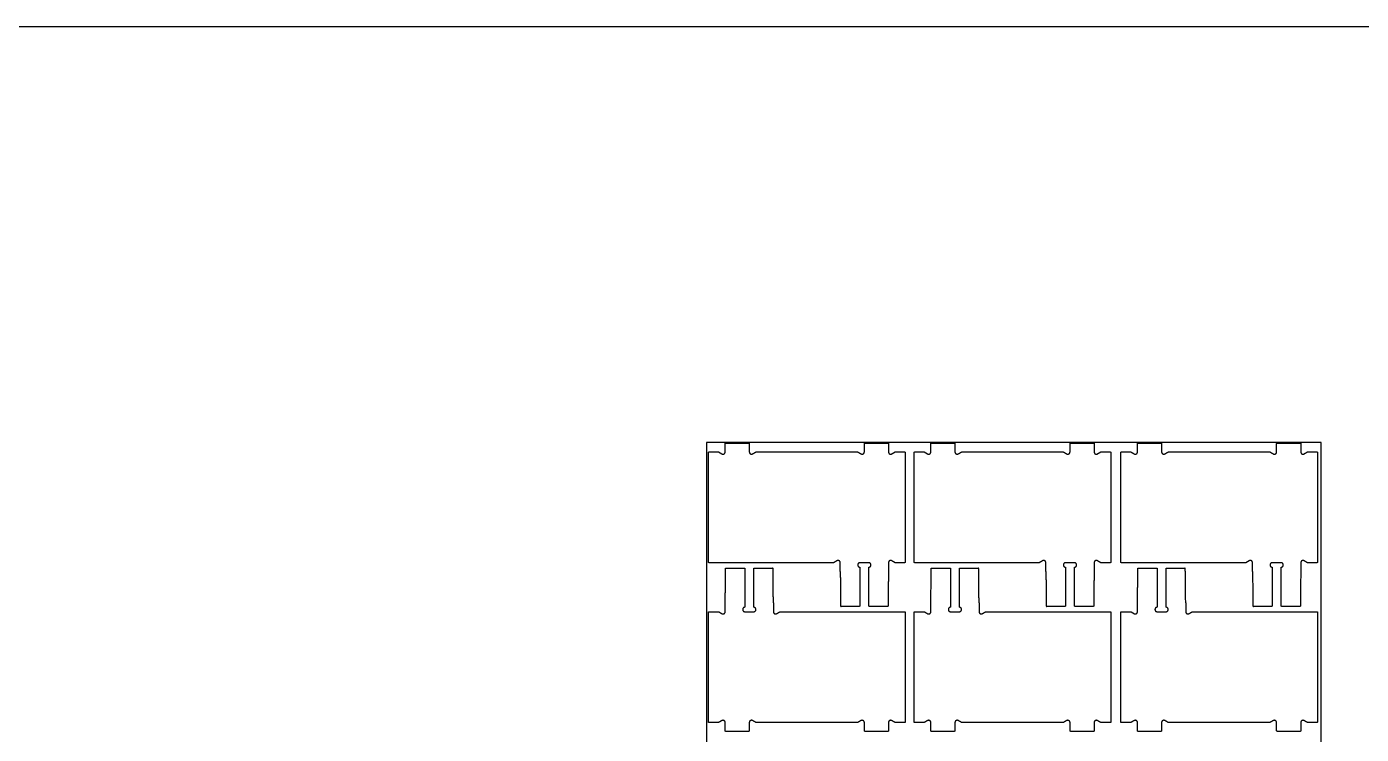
# Model space of a CAD drawing. Header units: millimetres. Extents: x -7898 to 5704, y -3753 to 2864.
# Drawn here: x 275 to 2990, y 1424 to 2864 of the extents above; entities that cross this region are included whole.
import ezdxf

# ---------------------------------------------------------------- set-up
doc = ezdxf.new("R2010")
doc.units = ezdxf.units.MM
doc.header["$MEASUREMENT"] = 0
doc.layers.add('Default', color=18, linetype='Continuous', true_color=0x000000)
doc.layers.add('Layer 02', color=1, linetype='Continuous', true_color=0xff0000)

msp = doc.modelspace()

# ---------------------------------------------------------------- linework, layer by layer
at = {"layer": 'Default'}
for points, weights in [([(1695.9, 2015.5, -0.3), (1695.9, 2016.5, -0.3), (1696.9, 2016.5, -0.3)], [1, 0.707106781187, 1]), ([(1743.9, 2016.5, -0.3), (1744.9, 2016.5, -0.3), (1744.9, 2015.5, -0.3)], [1, 0.707106781185, 1]), ([(1978.9, 2015.5, -0.3), (1978.9, 2016.5, -0.3), (1979.9, 2016.5, -0.3)], [1, 0.707106781184, 1]), ([(2026.9, 2016.5, -0.3), (2027.9, 2016.5, -0.3), (2027.9, 2015.5, -0.3)], [1, 0.707106781186, 1]), ([(2114.2, 2015.5, -0.3), (2114.2, 2016.5, -0.3), (2115.2, 2016.5, -0.3)], [1, 0.707106781187, 1]), ([(2162.2, 2016.5, -0.3), (2163.2, 2016.5, -0.3), (2163.2, 2015.5, -0.3)], [1, 0.707106781185, 1]), ([(2397.2, 2015.5, -0.3), (2397.2, 2016.5, -0.3), (2398.2, 2016.5, -0.3)], [1, 0.707106781184, 1]), ([(2445.2, 2016.5, -0.3), (2446.2, 2016.5, -0.3), (2446.2, 2015.5, -0.3)], [1, 0.707106781186, 1]), ([(2534.5, 2015.5, -0.3), (2534.5, 2016.5, -0.3), (2535.5, 2016.5, -0.3)], [1, 0.707106781187, 1]), ([(2582.5, 2016.5, -0.3), (2583.5, 2016.5, -0.3), (2583.5, 2015.5, -0.3)], [1, 0.707106781185, 1]), ([(2817.5, 2015.5, -0.3), (2817.5, 2016.5, -0.3), (2818.5, 2016.5, -0.3)], [1, 0.707106781184, 1]), ([(2865.5, 2016.5, -0.3), (2866.5, 2016.5, -0.3), (2866.5, 2015.5, -0.3)], [1, 0.707106781186, 1]), ([(1661.9, 1997.5, -0.3), (1661.9, 1998.5, -0.3), (1662.9, 1998.5, -0.3)], [1, 0.707106781188, 1]), ([(1682.1, 1998.5, -0.3), (1682.4, 1998.5, -0.3), (1682.6, 1998.4, -0.3)], [1, 0.966019737263, 1]), ([(1758.2, 1998.4, -0.3), (1758.4, 1998.5, -0.3), (1758.7, 1998.5, -0.3)], [1, 0.966019746826, 1]), ([(1965.1, 1998.5, -0.3), (1965.4, 1998.5, -0.3), (1965.6, 1998.4, -0.3)], [1, 0.966019744166, 1]), ([(2041.2, 1998.4, -0.3), (2041.4, 1998.5, -0.3), (2041.7, 1998.5, -0.3)], [1, 0.966019736491, 1]), ([(2060.9, 1998.5, -0.3), (2061.9, 1998.5, -0.3), (2061.9, 1997.5, -0.3)], [1, 0.707106781186, 1]), ([(2080.2, 1997.5, -0.3), (2080.2, 1998.5, -0.3), (2081.2, 1998.5, -0.3)], [1, 0.707106781188, 1]), ([(2100.4, 1998.5, -0.3), (2100.7, 1998.5, -0.3), (2100.9, 1998.4, -0.3)], [1, 0.966019737263, 1]), ([(2176.5, 1998.4, -0.3), (2176.7, 1998.5, -0.3), (2177, 1998.5, -0.3)], [1, 0.966019746826, 1]), ([(2383.4, 1998.5, -0.3), (2383.7, 1998.5, -0.3), (2383.9, 1998.4, -0.3)], [1, 0.966019744166, 1]), ([(2459.5, 1998.4, -0.3), (2459.7, 1998.5, -0.3), (2460, 1998.5, -0.3)], [1, 0.966019736491, 1]), ([(2479.2, 1998.5, -0.3), (2480.2, 1998.5, -0.3), (2480.2, 1997.5, -0.3)], [1, 0.707106781186, 1]), ([(2500.5, 1997.5, -0.3), (2500.5, 1998.5, -0.3), (2501.5, 1998.5, -0.3)], [1, 0.707106781188, 1]), ([(2520.7, 1998.5, -0.3), (2521, 1998.5, -0.3), (2521.2, 1998.4, -0.3)], [1, 0.966019737263, 1]), ([(2596.7, 1998.4, -0.3), (2597, 1998.5, -0.3), (2597.2, 1998.5, -0.3)], [1, 0.966019746826, 1]), ([(2803.7, 1998.5, -0.3), (2804, 1998.5, -0.3), (2804.2, 1998.4, -0.3)], [1, 0.966019744166, 1]), ([(2879.7, 1998.4, -0.3), (2880, 1998.5, -0.3), (2880.2, 1998.5, -0.3)], [1, 0.966019736491, 1]), ([(2899.5, 1998.5, -0.3), (2900.5, 1998.5, -0.3), (2900.5, 1997.5, -0.3)], [1, 0.707106781186, 1]), ([(1662.9, 1773.1, -0.3), (1661.9, 1773.1, -0.3), (1661.9, 1774.1, -0.3)], [1, 0.707106781188, 1]), ([(1916.6, 1773.2, -0.3), (1916.4, 1773.1, -0.3), (1916.1, 1773.1, -0.3)], [1, 0.966019837693, 1]), ([(2041.7, 1773.1, -0.3), (2041.4, 1773.1, -0.3), (2041.2, 1773.2, -0.3)], [1, 0.966019825209, 1]), ([(2061.9, 1774.1, -0.3), (2061.9, 1773.1, -0.3), (2060.9, 1773.1, -0.3)], [1, 0.707106781187, 1]), ([(2081.2, 1773.1, -0.3), (2080.2, 1773.1, -0.3), (2080.2, 1774.1, -0.3)], [1, 0.707106781188, 1]), ([(2334.9, 1773.2, -0.3), (2334.7, 1773.1, -0.3), (2334.4, 1773.1, -0.3)], [1, 0.966019837693, 1]), ([(2460, 1773.1, -0.3), (2459.7, 1773.1, -0.3), (2459.5, 1773.2, -0.3)], [1, 0.966019825209, 1]), ([(2480.2, 1774.1, -0.3), (2480.2, 1773.1, -0.3), (2479.2, 1773.1, -0.3)], [1, 0.707106781187, 1]), ([(2501.5, 1773.1, -0.3), (2500.5, 1773.1, -0.3), (2500.5, 1774.1, -0.3)], [1, 0.707106781188, 1]), ([(2755.2, 1773.2, -0.3), (2755, 1773.1, -0.3), (2754.7, 1773.1, -0.3)], [1, 0.966019837693, 1]), ([(2880.2, 1773.1, -0.3), (2880, 1773.1, -0.3), (2879.7, 1773.2, -0.3)], [1, 0.966019825209, 1]), ([(2900.5, 1774.1, -0.3), (2900.5, 1773.1, -0.3), (2899.5, 1773.1, -0.3)], [1, 0.707106781187, 1]), ([(1696.6, 1761.2, -0.3), (1696.6, 1762.2, -0.3), (1697.6, 1762.2, -0.3)], [1, 0.710800209835, 1]), ([(1734.7, 1762.2, -0.3), (1735.7, 1762.2, -0.3), (1735.7, 1761.2, -0.3)], [1, 0.707107019605, 1]), ([(1754, 1761.2, -0.3), (1754, 1762.2, -0.3), (1755, 1762.2, -0.3)], [1, 0.707106781187, 1]), ([(1793.2, 1761.2, -0.3), (1793.2, 1762.2, -0.3), (1792.2, 1762.2, -0.3)], [1, 0.710800209832, 1]), ([(1969.3, 1764.1, -0.3), (1969.7, 1764, -0.3), (1969.7, 1763.6, -0.3)], [1, 0.741620063285, 1]), ([(1988, 1763.6, -0.3), (1988, 1764, -0.3), (1988.5, 1764.1, -0.3)], [1.00000032687, 0.741620244096, 1.00000045007]), ([(2114.9, 1761.2, -0.3), (2114.9, 1762.2, -0.3), (2115.9, 1762.2, -0.3)], [1, 0.710800209835, 1]), ([(2153, 1762.2, -0.3), (2154, 1762.2, -0.3), (2154, 1761.2, -0.3)], [1, 0.707107019605, 1]), ([(2172.3, 1761.2, -0.3), (2172.3, 1762.2, -0.3), (2173.3, 1762.2, -0.3)], [1, 0.707106781187, 1]), ([(2211.5, 1761.2, -0.3), (2211.4, 1762.2, -0.3), (2210.5, 1762.2, -0.3)], [1, 0.710800209832, 1]), ([(2387.6, 1764.1, -0.3), (2388, 1764, -0.3), (2388, 1763.6, -0.3)], [1, 0.741620063285, 1]), ([(2406.3, 1763.6, -0.3), (2406.3, 1764, -0.3), (2406.8, 1764.1, -0.3)], [1.00000032687, 0.741620244096, 1.00000045007]), ([(2535.2, 1761.2, -0.3), (2535.2, 1762.2, -0.3), (2536.2, 1762.2, -0.3)], [1, 0.710800209835, 1]), ([(2573.3, 1762.2, -0.3), (2574.3, 1762.2, -0.3), (2574.3, 1761.2, -0.3)], [1, 0.707107019605, 1]), ([(2592.6, 1761.2, -0.3), (2592.6, 1762.2, -0.3), (2593.6, 1762.2, -0.3)], [1, 0.707106781187, 1]), ([(2631.7, 1761.2, -0.3), (2631.7, 1762.2, -0.3), (2630.7, 1762.2, -0.3)], [1, 0.710800209832, 1]), ([(2807.9, 1764.1, -0.3), (2808.3, 1764, -0.3), (2808.3, 1763.6, -0.3)], [1, 0.741620063285, 1]), ([(2826.6, 1763.6, -0.3), (2826.6, 1764, -0.3), (2827.1, 1764.1, -0.3)], [1.00000032687, 0.741620244096, 1.00000045007]), ([(1930.6, 1685.3, -0.3), (1930.6, 1684.3, -0.3), (1931.6, 1684.3, -0.3)], [1, 0.710800209832, 1]), ([(1969.7, 1685.3, -0.3), (1969.7, 1684.3, -0.3), (1968.7, 1684.3, -0.3)], [1, 0.707106781187, 1]), ([(1989, 1684.3, -0.3), (1988, 1684.3, -0.3), (1988, 1685.3, -0.3)], [1, 0.707107019605, 1]), ([(2027.2, 1685.3, -0.3), (2027.2, 1684.3, -0.3), (2026.2, 1684.3, -0.3)], [1, 0.710800209835, 1]), ([(2348.9, 1685.3, -0.3), (2348.9, 1684.3, -0.3), (2349.9, 1684.3, -0.3)], [1, 0.710800209832, 1]), ([(2388, 1685.3, -0.3), (2388, 1684.3, -0.3), (2387, 1684.3, -0.3)], [1, 0.707106781187, 1]), ([(2407.3, 1684.3, -0.3), (2406.3, 1684.3, -0.3), (2406.3, 1685.3, -0.3)], [1, 0.707107019605, 1]), ([(2445.5, 1685.3, -0.3), (2445.4, 1684.3, -0.3), (2444.5, 1684.3, -0.3)], [1, 0.710800209835, 1]), ([(2769.2, 1685.3, -0.3), (2769.2, 1684.3, -0.3), (2770.2, 1684.3, -0.3)], [1, 0.710800209832, 1]), ([(2808.3, 1685.3, -0.3), (2808.3, 1684.3, -0.3), (2807.3, 1684.3, -0.3)], [1, 0.707106781187, 1]), ([(2827.6, 1684.3, -0.3), (2826.6, 1684.3, -0.3), (2826.6, 1685.3, -0.3)], [1, 0.707107019605, 1]), ([(2865.7, 1685.3, -0.3), (2865.7, 1684.3, -0.3), (2864.7, 1684.3, -0.3)], [1, 0.710800209835, 1]), ([(1661.9, 1672.4, -0.3), (1661.9, 1673.4, -0.3), (1662.9, 1673.4, -0.3)], [1, 0.707106781187, 1]), ([(1682.1, 1673.4, -0.3), (1682.4, 1673.4, -0.3), (1682.6, 1673.3, -0.3)], [1, 0.966019825209, 1]), ([(1735.7, 1682.9, -0.3), (1735.7, 1682.5, -0.3), (1735.3, 1682.4, -0.3)], [1.00000032687, 0.741620244096, 1.00000045007]), ([(1754.5, 1682.4, -0.3), (1754, 1682.5, -0.3), (1754, 1682.9, -0.3)], [1, 0.741620063285, 1]), ([(1807.2, 1673.3, -0.3), (1807.4, 1673.4, -0.3), (1807.7, 1673.4, -0.3)], [1, 0.966019837693, 1]), ([(2060.9, 1673.4, -0.3), (2061.9, 1673.4, -0.3), (2061.9, 1672.4, -0.3)], [1, 0.707106781188, 1]), ([(2080.2, 1672.4, -0.3), (2080.2, 1673.4, -0.3), (2081.2, 1673.4, -0.3)], [1, 0.707106781187, 1]), ([(2100.4, 1673.4, -0.3), (2100.7, 1673.4, -0.3), (2100.9, 1673.3, -0.3)], [1, 0.966019825209, 1]), ([(2154, 1682.9, -0.3), (2154, 1682.5, -0.3), (2153.6, 1682.4, -0.3)], [1.00000032687, 0.741620244096, 1.00000045007]), ([(2172.8, 1682.4, -0.3), (2172.3, 1682.5, -0.3), (2172.3, 1682.9, -0.3)], [1, 0.741620063285, 1]), ([(2225.5, 1673.3, -0.3), (2225.7, 1673.4, -0.3), (2226, 1673.4, -0.3)], [1, 0.966019837693, 1]), ([(2479.2, 1673.4, -0.3), (2480.2, 1673.4, -0.3), (2480.2, 1672.4, -0.3)], [1, 0.707106781188, 1]), ([(2500.5, 1672.4, -0.3), (2500.5, 1673.4, -0.3), (2501.5, 1673.4, -0.3)], [1, 0.707106781187, 1]), ([(2520.7, 1673.4, -0.3), (2521, 1673.4, -0.3), (2521.2, 1673.3, -0.3)], [1, 0.966019825209, 1]), ([(2574.3, 1682.9, -0.3), (2574.3, 1682.5, -0.3), (2573.9, 1682.4, -0.3)], [1.00000032687, 0.741620244096, 1.00000045007]), ([(2593.1, 1682.4, -0.3), (2592.6, 1682.5, -0.3), (2592.6, 1682.9, -0.3)], [1, 0.741620063285, 1]), ([(2645.7, 1673.3, -0.3), (2646, 1673.4, -0.3), (2646.2, 1673.4, -0.3)], [1, 0.966019837693, 1]), ([(2899.5, 1673.4, -0.3), (2900.5, 1673.4, -0.3), (2900.5, 1672.4, -0.3)], [1, 0.707106781188, 1]), ([(1662.9, 1448, -0.3), (1661.9, 1448, -0.3), (1661.9, 1449, -0.3)], [1, 0.707106781186, 1]), ([(1682.6, 1448.1, -0.3), (1682.4, 1448, -0.3), (1682.1, 1448, -0.3)], [1, 0.966019736491, 1]), ([(1758.7, 1448, -0.3), (1758.4, 1448, -0.3), (1758.2, 1448.1, -0.3)], [1, 0.966019744166, 1]), ([(1965.6, 1448.1, -0.3), (1965.4, 1448, -0.3), (1965.1, 1448, -0.3)], [1, 0.966019746826, 1]), ([(2041.7, 1448, -0.3), (2041.4, 1448, -0.3), (2041.2, 1448.1, -0.3)], [1, 0.966019737263, 1]), ([(2061.9, 1449, -0.3), (2061.9, 1448, -0.3), (2060.9, 1448, -0.3)], [1, 0.707106781188, 1]), ([(2081.2, 1448, -0.3), (2080.2, 1448, -0.3), (2080.2, 1449, -0.3)], [1, 0.707106781186, 1]), ([(2100.9, 1448.1, -0.3), (2100.7, 1448, -0.3), (2100.4, 1448, -0.3)], [1, 0.966019736491, 1]), ([(2177, 1448, -0.3), (2176.7, 1448, -0.3), (2176.5, 1448.1, -0.3)], [1, 0.966019744166, 1]), ([(2383.9, 1448.1, -0.3), (2383.7, 1448, -0.3), (2383.4, 1448, -0.3)], [1, 0.966019746826, 1]), ([(2460, 1448, -0.3), (2459.7, 1448, -0.3), (2459.5, 1448.1, -0.3)], [1, 0.966019737263, 1]), ([(2480.2, 1449, -0.3), (2480.2, 1448, -0.3), (2479.2, 1448, -0.3)], [1, 0.707106781188, 1]), ([(2501.5, 1448, -0.3), (2500.5, 1448, -0.3), (2500.5, 1449, -0.3)], [1, 0.707106781186, 1]), ([(2521.2, 1448.1, -0.3), (2521, 1448, -0.3), (2520.7, 1448, -0.3)], [1, 0.966019736491, 1]), ([(2597.2, 1448, -0.3), (2597, 1448, -0.3), (2596.7, 1448.1, -0.3)], [1, 0.966019744166, 1]), ([(2804.2, 1448.1, -0.3), (2804, 1448, -0.3), (2803.7, 1448, -0.3)], [1, 0.966019746826, 1]), ([(2880.2, 1448, -0.3), (2880, 1448, -0.3), (2879.7, 1448.1, -0.3)], [1, 0.966019737263, 1]), ([(2900.5, 1449, -0.3), (2900.5, 1448, -0.3), (2899.5, 1448, -0.3)], [1, 0.707106781188, 1]), ([(1696.9, 1430, -0.3), (1695.9, 1430, -0.3), (1695.9, 1431, -0.3)], [1, 0.707106781186, 1]), ([(1744.9, 1431, -0.3), (1744.9, 1430, -0.3), (1743.9, 1430, -0.3)], [1, 0.707106781184, 1]), ([(1979.9, 1430, -0.3), (1978.9, 1430, -0.3), (1978.9, 1431, -0.3)], [1, 0.707106781185, 1]), ([(2027.9, 1431, -0.3), (2027.9, 1430, -0.3), (2026.9, 1430, -0.3)], [1, 0.707106781187, 1]), ([(2115.2, 1430, -0.3), (2114.2, 1430, -0.3), (2114.2, 1431, -0.3)], [1, 0.707106781186, 1]), ([(2163.2, 1431, -0.3), (2163.2, 1430, -0.3), (2162.2, 1430, -0.3)], [1, 0.707106781184, 1]), ([(2398.2, 1430, -0.3), (2397.2, 1430, -0.3), (2397.2, 1431, -0.3)], [1, 0.707106781185, 1]), ([(2446.2, 1431, -0.3), (2446.2, 1430, -0.3), (2445.2, 1430, -0.3)], [1, 0.707106781187, 1]), ([(2535.5, 1430, -0.3), (2534.5, 1430, -0.3), (2534.5, 1431, -0.3)], [1, 0.707106781186, 1]), ([(2583.5, 1431, -0.3), (2583.5, 1430, -0.3), (2582.5, 1430, -0.3)], [1, 0.707106781184, 1]), ([(2818.5, 1430, -0.3), (2817.5, 1430, -0.3), (2817.5, 1431, -0.3)], [1, 0.707106781185, 1]), ([(2866.5, 1431, -0.3), (2866.5, 1430, -0.3), (2865.5, 1430, -0.3)], [1, 0.707106781187, 1])]:
    msp.add_rational_spline(points, weights, degree=2, dxfattribs=at)
for points in [[(1695.9, 1998.5, -0.3), (1695.9, 2007, -0.3), (1695.9, 2015.5, -0.3)], [(1696.9, 2016.5, -0.3), (1720.4, 2016.5, -0.3), (1743.9, 2016.5, -0.3)], [(1744.9, 2015.5, -0.3), (1744.9, 2007, -0.3), (1744.9, 1998.5, -0.3)], [(1978.9, 1998.5, -0.3), (1978.9, 2007, -0.3), (1978.9, 2015.5, -0.3)], [(1979.9, 2016.5, -0.3), (2003.4, 2016.5, -0.3), (2026.9, 2016.5, -0.3)], [(2027.9, 2015.5, -0.3), (2027.9, 2007, -0.3), (2027.9, 1998.5, -0.3)], [(2114.2, 1998.5, -0.3), (2114.2, 2007, -0.3), (2114.2, 2015.5, -0.3)], [(2115.2, 2016.5, -0.3), (2138.7, 2016.5, -0.3), (2162.2, 2016.5, -0.3)], [(2163.2, 2015.5, -0.3), (2163.2, 2007, -0.3), (2163.2, 1998.5, -0.3)], [(2397.2, 1998.5, -0.3), (2397.2, 2007, -0.3), (2397.2, 2015.5, -0.3)], [(2398.2, 2016.5, -0.3), (2421.7, 2016.5, -0.3), (2445.2, 2016.5, -0.3)], [(2446.2, 2015.5, -0.3), (2446.2, 2007, -0.3), (2446.2, 1998.5, -0.3)], [(2534.5, 1998.5, -0.3), (2534.5, 2007, -0.3), (2534.5, 2015.5, -0.3)], [(2535.5, 2016.5, -0.3), (2559, 2016.5, -0.3), (2582.5, 2016.5, -0.3)], [(2583.5, 2015.5, -0.3), (2583.5, 2007, -0.3), (2583.5, 1998.5, -0.3)], [(2817.5, 1998.5, -0.3), (2817.5, 2007, -0.3), (2817.5, 2015.5, -0.3)], [(2818.5, 2016.5, -0.3), (2842, 2016.5, -0.3), (2865.5, 2016.5, -0.3)], [(2866.5, 2015.5, -0.3), (2866.5, 2007, -0.3), (2866.5, 1998.5, -0.3)], [(1661.9, 1774.1, -0.3), (1661.9, 1885.8, -0.3), (1661.9, 1997.5, -0.3)], [(1662.9, 1998.5, -0.3), (1672.5, 1998.5, -0.3), (1682.1, 1998.5, -0.3)], [(1682.6, 1998.4, -0.3), (1685.9, 1996.5, -0.3), (1689.1, 1994.6, -0.3)], [(1751.6, 1994.6, -0.3), (1754.9, 1996.5, -0.3), (1758.2, 1998.4, -0.3)], [(1758.7, 1998.5, -0.3), (1861.9, 1998.5, -0.3), (1965.1, 1998.5, -0.3)], [(1965.6, 1998.4, -0.3), (1968.9, 1996.5, -0.3), (1972.1, 1994.6, -0.3)], [(2034.6, 1994.6, -0.3), (2037.9, 1996.5, -0.3), (2041.2, 1998.4, -0.3)], [(2041.7, 1998.5, -0.3), (2051.3, 1998.5, -0.3), (2060.9, 1998.5, -0.3)], [(2061.9, 1997.5, -0.3), (2061.9, 1885.8, -0.3), (2061.9, 1774.1, -0.3)], [(2080.2, 1774.1, -0.3), (2080.2, 1885.8, -0.3), (2080.2, 1997.5, -0.3)], [(2081.2, 1998.5, -0.3), (2090.8, 1998.5, -0.3), (2100.4, 1998.5, -0.3)], [(2100.9, 1998.4, -0.3), (2104.2, 1996.5, -0.3), (2107.4, 1994.6, -0.3)], [(2169.9, 1994.6, -0.3), (2173.2, 1996.5, -0.3), (2176.5, 1998.4, -0.3)], [(2177, 1998.5, -0.3), (2280.2, 1998.5, -0.3), (2383.4, 1998.5, -0.3)], [(2383.9, 1998.4, -0.3), (2387.2, 1996.5, -0.3), (2390.4, 1994.6, -0.3)], [(2452.9, 1994.6, -0.3), (2456.2, 1996.5, -0.3), (2459.5, 1998.4, -0.3)], [(2460, 1998.5, -0.3), (2469.6, 1998.5, -0.3), (2479.2, 1998.5, -0.3)], [(2480.2, 1997.5, -0.3), (2480.2, 1885.8, -0.3), (2480.2, 1774.1, -0.3)], [(2500.5, 1774.1, -0.3), (2500.5, 1885.8, -0.3), (2500.5, 1997.5, -0.3)], [(2501.5, 1998.5, -0.3), (2511.1, 1998.5, -0.3), (2520.7, 1998.5, -0.3)], [(2521.2, 1998.4, -0.3), (2524.4, 1996.5, -0.3), (2527.7, 1994.6, -0.3)], [(2590.2, 1994.6, -0.3), (2593.5, 1996.5, -0.3), (2596.7, 1998.4, -0.3)], [(2597.2, 1998.5, -0.3), (2700.5, 1998.5, -0.3), (2803.7, 1998.5, -0.3)], [(2804.2, 1998.4, -0.3), (2807.4, 1996.5, -0.3), (2810.7, 1994.6, -0.3)], [(2873.2, 1994.6, -0.3), (2876.5, 1996.5, -0.3), (2879.7, 1998.4, -0.3)], [(2880.2, 1998.5, -0.3), (2889.9, 1998.5, -0.3), (2899.5, 1998.5, -0.3)], [(2900.5, 1997.5, -0.3), (2900.5, 1885.8, -0.3), (2900.5, 1774.1, -0.3)], [(1916.1, 1773.1, -0.3), (1789.5, 1773.1, -0.3), (1662.9, 1773.1, -0.3)], [(1923.1, 1777, -0.3), (1919.9, 1775.1, -0.3), (1916.6, 1773.2, -0.3)], [(1929.9, 1755.1, -0.3), (1929.9, 1764.1, -0.3), (1929.9, 1773.1, -0.3)], [(1987.9, 1773.1, -0.3), (1978.9, 1773.1, -0.3), (1969.9, 1773.1, -0.3)], [(2041.2, 1773.2, -0.3), (2037.9, 1775.1, -0.3), (2034.6, 1777, -0.3)], [(2060.9, 1773.1, -0.3), (2051.3, 1773.1, -0.3), (2041.7, 1773.1, -0.3)], [(2334.4, 1773.1, -0.3), (2207.8, 1773.1, -0.3), (2081.2, 1773.1, -0.3)], [(2341.4, 1777, -0.3), (2338.2, 1775.1, -0.3), (2334.9, 1773.2, -0.3)], [(2348.2, 1755.1, -0.3), (2348.2, 1764.1, -0.3), (2348.2, 1773.1, -0.3)], [(2406.2, 1773.1, -0.3), (2397.2, 1773.1, -0.3), (2388.2, 1773.1, -0.3)], [(2459.5, 1773.2, -0.3), (2456.2, 1775.1, -0.3), (2452.9, 1777, -0.3)], [(2479.2, 1773.1, -0.3), (2469.6, 1773.1, -0.3), (2460, 1773.1, -0.3)], [(2754.7, 1773.1, -0.3), (2628.1, 1773.1, -0.3), (2501.5, 1773.1, -0.3)], [(2761.7, 1777, -0.3), (2758.4, 1775.1, -0.3), (2755.2, 1773.2, -0.3)], [(2768.5, 1755.1, -0.3), (2768.5, 1764.1, -0.3), (2768.5, 1773.1, -0.3)], [(2826.5, 1773.1, -0.3), (2817.5, 1773.1, -0.3), (2808.5, 1773.1, -0.3)], [(2879.7, 1773.2, -0.3), (2876.5, 1775.1, -0.3), (2873.2, 1777, -0.3)], [(2899.5, 1773.1, -0.3), (2889.9, 1773.1, -0.3), (2880.2, 1773.1, -0.3)], [(1695.9, 1691.4, -0.3), (1696.3, 1726.3, -0.3), (1696.6, 1761.2, -0.3)], [(1697.6, 1762.2, -0.3), (1716.2, 1762.2, -0.3), (1734.7, 1762.2, -0.3)], [(1735.7, 1761.2, -0.3), (1735.7, 1722, -0.3), (1735.7, 1682.9, -0.3)], [(1754, 1682.9, -0.3), (1754, 1722, -0.3), (1754, 1761.2, -0.3)], [(1755, 1762.2, -0.3), (1773.6, 1762.2, -0.3), (1792.2, 1762.2, -0.3)], [(1793.9, 1691.4, -0.3), (1793.5, 1726.3, -0.3), (1793.2, 1761.2, -0.3)], [(1929.9, 1755.1, -0.3), (1930.3, 1720.2, -0.3), (1930.6, 1685.3, -0.3)], [(1969.7, 1763.6, -0.3), (1969.7, 1724.5, -0.3), (1969.7, 1685.3, -0.3)], [(1988, 1685.3, -0.3), (1988, 1724.5, -0.3), (1988, 1763.6, -0.3)], [(2027.9, 1755.1, -0.3), (2027.5, 1720.2, -0.3), (2027.2, 1685.3, -0.3)], [(2114.2, 1691.4, -0.3), (2114.5, 1726.3, -0.3), (2114.9, 1761.2, -0.3)], [(2115.9, 1762.2, -0.3), (2134.5, 1762.2, -0.3), (2153, 1762.2, -0.3)], [(2154, 1761.2, -0.3), (2154, 1722, -0.3), (2154, 1682.9, -0.3)], [(2172.3, 1682.9, -0.3), (2172.3, 1722, -0.3), (2172.3, 1761.2, -0.3)], [(2173.3, 1762.2, -0.3), (2191.9, 1762.2, -0.3), (2210.5, 1762.2, -0.3)], [(2212.2, 1691.4, -0.3), (2211.8, 1726.3, -0.3), (2211.5, 1761.2, -0.3)], [(2348.2, 1755.1, -0.3), (2348.5, 1720.2, -0.3), (2348.9, 1685.3, -0.3)], [(2388, 1763.6, -0.3), (2388, 1724.5, -0.3), (2388, 1685.3, -0.3)], [(2406.3, 1685.3, -0.3), (2406.3, 1724.5, -0.3), (2406.3, 1763.6, -0.3)], [(2446.2, 1755.1, -0.3), (2445.8, 1720.2, -0.3), (2445.5, 1685.3, -0.3)], [(2534.5, 1691.4, -0.3), (2534.8, 1726.3, -0.3), (2535.2, 1761.2, -0.3)], [(2536.2, 1762.2, -0.3), (2554.8, 1762.2, -0.3), (2573.3, 1762.2, -0.3)], [(2574.3, 1761.2, -0.3), (2574.3, 1722, -0.3), (2574.3, 1682.9, -0.3)], [(2592.6, 1682.9, -0.3), (2592.6, 1722, -0.3), (2592.6, 1761.2, -0.3)], [(2593.6, 1762.2, -0.3), (2612.2, 1762.2, -0.3), (2630.7, 1762.2, -0.3)], [(2632.5, 1691.4, -0.3), (2632.1, 1726.3, -0.3), (2631.7, 1761.2, -0.3)], [(2768.5, 1755.1, -0.3), (2768.8, 1720.2, -0.3), (2769.2, 1685.3, -0.3)], [(2808.3, 1763.6, -0.3), (2808.3, 1724.5, -0.3), (2808.3, 1685.3, -0.3)], [(2826.6, 1685.3, -0.3), (2826.6, 1724.5, -0.3), (2826.6, 1763.6, -0.3)], [(2866.5, 1755.1, -0.3), (2866.1, 1720.2, -0.3), (2865.7, 1685.3, -0.3)], [(1793.9, 1691.4, -0.3), (1793.9, 1682.4, -0.3), (1793.9, 1673.4, -0.3)], [(1968.7, 1684.3, -0.3), (1950.2, 1684.3, -0.3), (1931.6, 1684.3, -0.3)], [(2026.2, 1684.3, -0.3), (2007.6, 1684.3, -0.3), (1989, 1684.3, -0.3)], [(2212.2, 1691.4, -0.3), (2212.2, 1682.4, -0.3), (2212.2, 1673.4, -0.3)], [(2387, 1684.3, -0.3), (2368.5, 1684.3, -0.3), (2349.9, 1684.3, -0.3)], [(2444.5, 1684.3, -0.3), (2425.9, 1684.3, -0.3), (2407.3, 1684.3, -0.3)], [(2632.5, 1691.4, -0.3), (2632.5, 1682.4, -0.3), (2632.5, 1673.4, -0.3)], [(2807.3, 1684.3, -0.3), (2788.8, 1684.3, -0.3), (2770.2, 1684.3, -0.3)], [(2864.7, 1684.3, -0.3), (2846.2, 1684.3, -0.3), (2827.6, 1684.3, -0.3)], [(1661.9, 1449, -0.3), (1661.9, 1560.7, -0.3), (1661.9, 1672.4, -0.3)], [(1662.9, 1673.4, -0.3), (1672.5, 1673.4, -0.3), (1682.1, 1673.4, -0.3)], [(1682.6, 1673.3, -0.3), (1685.9, 1671.4, -0.3), (1689.1, 1669.5, -0.3)], [(1735.9, 1673.4, -0.3), (1744.9, 1673.4, -0.3), (1753.9, 1673.4, -0.3)], [(1800.6, 1669.5, -0.3), (1803.9, 1671.4, -0.3), (1807.2, 1673.3, -0.3)], [(1807.7, 1673.4, -0.3), (1934.3, 1673.4, -0.3), (2060.9, 1673.4, -0.3)], [(2061.9, 1672.4, -0.3), (2061.9, 1560.7, -0.3), (2061.9, 1449, -0.3)], [(2080.2, 1449, -0.3), (2080.2, 1560.7, -0.3), (2080.2, 1672.4, -0.3)], [(2081.2, 1673.4, -0.3), (2090.8, 1673.4, -0.3), (2100.4, 1673.4, -0.3)], [(2100.9, 1673.3, -0.3), (2104.2, 1671.4, -0.3), (2107.4, 1669.5, -0.3)], [(2154.2, 1673.4, -0.3), (2163.2, 1673.4, -0.3), (2172.2, 1673.4, -0.3)], [(2218.9, 1669.5, -0.3), (2222.2, 1671.4, -0.3), (2225.5, 1673.3, -0.3)], [(2226, 1673.4, -0.3), (2352.6, 1673.4, -0.3), (2479.2, 1673.4, -0.3)], [(2480.2, 1672.4, -0.3), (2480.2, 1560.7, -0.3), (2480.2, 1449, -0.3)], [(2500.5, 1449, -0.3), (2500.5, 1560.7, -0.3), (2500.5, 1672.4, -0.3)], [(2501.5, 1673.4, -0.3), (2511.1, 1673.4, -0.3), (2520.7, 1673.4, -0.3)], [(2521.2, 1673.3, -0.3), (2524.4, 1671.4, -0.3), (2527.7, 1669.5, -0.3)], [(2574.5, 1673.4, -0.3), (2583.5, 1673.4, -0.3), (2592.5, 1673.4, -0.3)], [(2639.2, 1669.5, -0.3), (2642.5, 1671.4, -0.3), (2645.7, 1673.3, -0.3)], [(2646.2, 1673.4, -0.3), (2772.9, 1673.4, -0.3), (2899.5, 1673.4, -0.3)], [(2900.5, 1672.4, -0.3), (2900.5, 1560.7, -0.3), (2900.5, 1449, -0.3)], [(1682.1, 1448, -0.3), (1672.5, 1448, -0.3), (1662.9, 1448, -0.3)], [(1689.1, 1451.9, -0.3), (1685.9, 1450, -0.3), (1682.6, 1448.1, -0.3)], [(1695.9, 1431, -0.3), (1695.9, 1439.5, -0.3), (1695.9, 1448, -0.3)], [(1744.9, 1448, -0.3), (1744.9, 1439.5, -0.3), (1744.9, 1431, -0.3)], [(1758.2, 1448.1, -0.3), (1754.9, 1450, -0.3), (1751.6, 1451.9, -0.3)], [(1965.1, 1448, -0.3), (1861.9, 1448, -0.3), (1758.7, 1448, -0.3)], [(1972.1, 1451.9, -0.3), (1968.9, 1450, -0.3), (1965.6, 1448.1, -0.3)], [(1978.9, 1431, -0.3), (1978.9, 1439.5, -0.3), (1978.9, 1448, -0.3)], [(2027.9, 1448, -0.3), (2027.9, 1439.5, -0.3), (2027.9, 1431, -0.3)], [(2041.2, 1448.1, -0.3), (2037.9, 1450, -0.3), (2034.6, 1451.9, -0.3)], [(2060.9, 1448, -0.3), (2051.3, 1448, -0.3), (2041.7, 1448, -0.3)], [(2100.4, 1448, -0.3), (2090.8, 1448, -0.3), (2081.2, 1448, -0.3)], [(2107.4, 1451.9, -0.3), (2104.2, 1450, -0.3), (2100.9, 1448.1, -0.3)], [(2114.2, 1431, -0.3), (2114.2, 1439.5, -0.3), (2114.2, 1448, -0.3)], [(2163.2, 1448, -0.3), (2163.2, 1439.5, -0.3), (2163.2, 1431, -0.3)], [(2176.5, 1448.1, -0.3), (2173.2, 1450, -0.3), (2169.9, 1451.9, -0.3)], [(2383.4, 1448, -0.3), (2280.2, 1448, -0.3), (2177, 1448, -0.3)], [(2390.4, 1451.9, -0.3), (2387.2, 1450, -0.3), (2383.9, 1448.1, -0.3)], [(2397.2, 1431, -0.3), (2397.2, 1439.5, -0.3), (2397.2, 1448, -0.3)], [(2446.2, 1448, -0.3), (2446.2, 1439.5, -0.3), (2446.2, 1431, -0.3)], [(2459.5, 1448.1, -0.3), (2456.2, 1450, -0.3), (2452.9, 1451.9, -0.3)], [(2479.2, 1448, -0.3), (2469.6, 1448, -0.3), (2460, 1448, -0.3)], [(2520.7, 1448, -0.3), (2511.1, 1448, -0.3), (2501.5, 1448, -0.3)], [(2527.7, 1451.9, -0.3), (2524.4, 1450, -0.3), (2521.2, 1448.1, -0.3)], [(2534.5, 1431, -0.3), (2534.5, 1439.5, -0.3), (2534.5, 1448, -0.3)], [(2583.5, 1448, -0.3), (2583.5, 1439.5, -0.3), (2583.5, 1431, -0.3)], [(2596.7, 1448.1, -0.3), (2593.5, 1450, -0.3), (2590.2, 1451.9, -0.3)], [(2803.7, 1448, -0.3), (2700.5, 1448, -0.3), (2597.2, 1448, -0.3)], [(2810.7, 1451.9, -0.3), (2807.4, 1450, -0.3), (2804.2, 1448.1, -0.3)], [(2817.5, 1431, -0.3), (2817.5, 1439.5, -0.3), (2817.5, 1448, -0.3)], [(2866.5, 1448, -0.3), (2866.5, 1439.5, -0.3), (2866.5, 1431, -0.3)], [(2879.7, 1448.1, -0.3), (2876.5, 1450, -0.3), (2873.2, 1451.9, -0.3)], [(2899.5, 1448, -0.3), (2889.9, 1448, -0.3), (2880.2, 1448, -0.3)], [(1743.9, 1430, -0.3), (1720.4, 1430, -0.3), (1696.9, 1430, -0.3)], [(2026.9, 1430, -0.3), (2003.4, 1430, -0.3), (1979.9, 1430, -0.3)], [(2162.2, 1430, -0.3), (2138.7, 1430, -0.3), (2115.2, 1430, -0.3)], [(2445.2, 1430, -0.3), (2421.7, 1430, -0.3), (2398.2, 1430, -0.3)], [(2582.5, 1430, -0.3), (2559, 1430, -0.3), (2535.5, 1430, -0.3)], [(2865.5, 1430, -0.3), (2842, 1430, -0.3), (2818.5, 1430, -0.3)]]:
    msp.add_open_spline(points, degree=2, dxfattribs=at)
for points, weights, knots in [([(1689.1, 1994.6, -0.3), (1691.4, 1993.3, -0.3), (1693.6, 1994.6, -0.3), (1695.9, 1995.9, -0.3), (1695.9, 1998.5, -0.3)], [1, 0.866115967044, 1, 0.866115967044, 1], [3053.643488, 3053.643488, 3053.643488, 3058.354248, 3058.354248, 3063.065009, 3063.065009, 3063.065009]), ([(1744.9, 1998.5, -0.3), (1744.9, 1995.9, -0.3), (1747.1, 1994.6, -0.3), (1749.4, 1993.3, -0.3), (1751.6, 1994.6, -0.3)], [1, 0.866115967044, 1, 0.866115967044, 1], [3179.206602, 3179.206602, 3179.206602, 3183.917362, 3183.917362, 3188.628122, 3188.628122, 3188.628122]), ([(1972.1, 1994.6, -0.3), (1974.4, 1993.3, -0.3), (1976.6, 1994.6, -0.3), (1978.9, 1995.9, -0.3), (1978.9, 1998.5, -0.3)], [1, 0.866115967044, 1, 0.866115967044, 1], [3292.040205, 3292.040205, 3292.040205, 3296.750966, 3296.750966, 3301.461726, 3301.461726, 3301.461726]), ([(2027.9, 1998.5, -0.3), (2027.9, 1995.9, -0.3), (2030.1, 1994.6, -0.3), (2032.4, 1993.3, -0.3), (2034.6, 1994.6, -0.3)], [1, 0.866115959578, 1, 0.866115959578, 1], [3417.603319, 3417.603319, 3417.603319, 3422.31408, 3422.31408, 3427.02484, 3427.02484, 3427.02484]), ([(2107.4, 1994.6, -0.3), (2109.7, 1993.3, -0.3), (2111.9, 1994.6, -0.3), (2114.2, 1995.9, -0.3), (2114.2, 1998.5, -0.3)], [1, 0.866115967044, 1, 0.866115967044, 1], [3053.643488, 3053.643488, 3053.643488, 3058.354248, 3058.354248, 3063.065009, 3063.065009, 3063.065009]), ([(2163.2, 1998.5, -0.3), (2163.2, 1995.9, -0.3), (2165.4, 1994.6, -0.3), (2167.7, 1993.3, -0.3), (2169.9, 1994.6, -0.3)], [1, 0.866115967044, 1, 0.866115967044, 1], [3179.206602, 3179.206602, 3179.206602, 3183.917362, 3183.917362, 3188.628122, 3188.628122, 3188.628122]), ([(2390.4, 1994.6, -0.3), (2392.7, 1993.3, -0.3), (2394.9, 1994.6, -0.3), (2397.2, 1995.9, -0.3), (2397.2, 1998.5, -0.3)], [1, 0.866115967044, 1, 0.866115967044, 1], [3292.040205, 3292.040205, 3292.040205, 3296.750966, 3296.750966, 3301.461726, 3301.461726, 3301.461726]), ([(2446.2, 1998.5, -0.3), (2446.2, 1995.9, -0.3), (2448.4, 1994.6, -0.3), (2450.7, 1993.3, -0.3), (2452.9, 1994.6, -0.3)], [1, 0.866115959578, 1, 0.866115959578, 1], [3417.603319, 3417.603319, 3417.603319, 3422.31408, 3422.31408, 3427.02484, 3427.02484, 3427.02484]), ([(2527.7, 1994.6, -0.3), (2530, 1993.3, -0.3), (2532.2, 1994.6, -0.3), (2534.5, 1995.9, -0.3), (2534.5, 1998.5, -0.3)], [1, 0.866115967044, 1, 0.866115967044, 1], [3053.643488, 3053.643488, 3053.643488, 3058.354248, 3058.354248, 3063.065009, 3063.065009, 3063.065009]), ([(2583.5, 1998.5, -0.3), (2583.5, 1995.9, -0.3), (2585.7, 1994.6, -0.3), (2588, 1993.3, -0.3), (2590.2, 1994.6, -0.3)], [1, 0.866115967044, 1, 0.866115967044, 1], [3179.206602, 3179.206602, 3179.206602, 3183.917362, 3183.917362, 3188.628122, 3188.628122, 3188.628122]), ([(2810.7, 1994.6, -0.3), (2813, 1993.3, -0.3), (2815.2, 1994.6, -0.3), (2817.5, 1995.9, -0.3), (2817.5, 1998.5, -0.3)], [1, 0.866115967044, 1, 0.866115967044, 1], [3292.040205, 3292.040205, 3292.040205, 3296.750966, 3296.750966, 3301.461726, 3301.461726, 3301.461726]), ([(2866.5, 1998.5, -0.3), (2866.5, 1995.9, -0.3), (2868.7, 1994.6, -0.3), (2871, 1993.3, -0.3), (2873.2, 1994.6, -0.3)], [1, 0.866115959578, 1, 0.866115959578, 1], [3417.603319, 3417.603319, 3417.603319, 3422.31408, 3422.31408, 3427.02484, 3427.02484, 3427.02484]), ([(1929.9, 1773.1, -0.3), (1929.9, 1775.7, -0.3), (1927.6, 1777, -0.3), (1925.4, 1778.3, -0.3), (1923.1, 1777, -0.3)], [1, 0.866115967044, 1, 0.866115967044, 1], [2528.862114, 2528.862114, 2528.862114, 2533.572874, 2533.572874, 2538.283635, 2538.283635, 2538.283635]), ([(1969.9, 1773.1, -0.3), (1965.4, 1773.1, -0.3), (1965.4, 1768.6, -0.3), (1965.4, 1764.5, -0.3), (1969.3, 1764.1, -0.3)], [1.03934555249, 0.734928288159, 1.03934555249, 0.756069053245, 1.00000033376], [2316.209687, 2316.209687, 2316.209687, 2323.278271, 2323.278271, 2329.855966, 2329.855966, 2329.855966]), ([(1988.5, 1764.1, -0.3), (1992.4, 1764.5, -0.3), (1992.4, 1768.6, -0.3), (1992.4, 1773.1, -0.3), (1987.9, 1773.1, -0.3)], [1.00000045007, 0.756068985707, 1.03934555249, 0.734928288159, 1.03934555249], [2284.563408, 2284.563408, 2284.563408, 2291.141104, 2291.141104, 2298.209687, 2298.209687, 2298.209687]), ([(2034.6, 1777, -0.3), (2032.4, 1778.3, -0.3), (2030.1, 1777, -0.3), (2027.9, 1775.7, -0.3), (2027.9, 1773.1, -0.3)], [1.0000001668, 0.866116312938, 1.00000039071, 0.866116232904, 1.00000032687], [3793.551812, 3793.551812, 3793.551812, 3798.262571, 3798.262571, 3802.973332, 3802.973332, 3802.973332]), ([(2348.2, 1773.1, -0.3), (2348.2, 1775.7, -0.3), (2345.9, 1777, -0.3), (2343.7, 1778.3, -0.3), (2341.4, 1777, -0.3)], [1, 0.866115967044, 1, 0.866115967044, 1], [2528.862114, 2528.862114, 2528.862114, 2533.572874, 2533.572874, 2538.283635, 2538.283635, 2538.283635]), ([(2388.2, 1773.1, -0.3), (2383.7, 1773.1, -0.3), (2383.7, 1768.6, -0.3), (2383.7, 1764.5, -0.3), (2387.6, 1764.1, -0.3)], [1.03934555249, 0.734928288159, 1.03934555249, 0.756069053245, 1.00000033376], [2316.209687, 2316.209687, 2316.209687, 2323.278271, 2323.278271, 2329.855966, 2329.855966, 2329.855966]), ([(2406.8, 1764.1, -0.3), (2410.7, 1764.5, -0.3), (2410.7, 1768.6, -0.3), (2410.7, 1773.1, -0.3), (2406.2, 1773.1, -0.3)], [1.00000045007, 0.756068985707, 1.03934555249, 0.734928288159, 1.03934555249], [2284.563408, 2284.563408, 2284.563408, 2291.141104, 2291.141104, 2298.209687, 2298.209687, 2298.209687]), ([(2452.9, 1777, -0.3), (2450.7, 1778.3, -0.3), (2448.4, 1777, -0.3), (2446.2, 1775.7, -0.3), (2446.2, 1773.1, -0.3)], [1.0000001668, 0.866116312938, 1.00000039071, 0.866116232904, 1.00000032687], [3793.551812, 3793.551812, 3793.551812, 3798.262571, 3798.262571, 3802.973332, 3802.973332, 3802.973332]), ([(2768.5, 1773.1, -0.3), (2768.5, 1775.7, -0.3), (2766.2, 1777, -0.3), (2764, 1778.3, -0.3), (2761.7, 1777, -0.3)], [1, 0.866115967044, 1, 0.866115967044, 1], [2528.862114, 2528.862114, 2528.862114, 2533.572874, 2533.572874, 2538.283635, 2538.283635, 2538.283635]), ([(2808.5, 1773.1, -0.3), (2804, 1773.1, -0.3), (2804, 1768.6, -0.3), (2804, 1764.5, -0.3), (2807.9, 1764.1, -0.3)], [1.03934555249, 0.734928288159, 1.03934555249, 0.756069053245, 1.00000033376], [2316.209687, 2316.209687, 2316.209687, 2323.278271, 2323.278271, 2329.855966, 2329.855966, 2329.855966]), ([(2827.1, 1764.1, -0.3), (2831, 1764.5, -0.3), (2831, 1768.6, -0.3), (2831, 1773.1, -0.3), (2826.5, 1773.1, -0.3)], [1.00000045007, 0.756068985707, 1.03934555249, 0.734928288159, 1.03934555249], [2284.563408, 2284.563408, 2284.563408, 2291.141104, 2291.141104, 2298.209687, 2298.209687, 2298.209687]), ([(2873.2, 1777, -0.3), (2871, 1778.3, -0.3), (2868.7, 1777, -0.3), (2866.5, 1775.7, -0.3), (2866.5, 1773.1, -0.3)], [1.0000001668, 0.866116312938, 1.00000039071, 0.866116232904, 1.00000032687], [3793.551812, 3793.551812, 3793.551812, 3798.262571, 3798.262571, 3802.973332, 3802.973332, 3802.973332]), ([(1689.1, 1669.5, -0.3), (1691.4, 1668.2, -0.3), (1693.6, 1669.5, -0.3), (1695.9, 1670.8, -0.3), (1695.9, 1673.4, -0.3)], [1.0000001668, 0.866116312938, 1.00000039071, 0.866116232904, 1.00000032687], [3793.551812, 3793.551812, 3793.551812, 3798.262571, 3798.262571, 3802.973332, 3802.973332, 3802.973332]), ([(1735.3, 1682.4, -0.3), (1731.4, 1682, -0.3), (1731.4, 1677.9, -0.3), (1731.4, 1673.4, -0.3), (1735.9, 1673.4, -0.3)], [1.00000045007, 0.756068985707, 1.03934555249, 0.734928288159, 1.03934555249], [2284.563408, 2284.563408, 2284.563408, 2291.141104, 2291.141104, 2298.209687, 2298.209687, 2298.209687]), ([(1753.9, 1673.4, -0.3), (1758.4, 1673.4, -0.3), (1758.4, 1677.9, -0.3), (1758.4, 1682, -0.3), (1754.5, 1682.4, -0.3)], [1.03934555249, 0.734928288159, 1.03934555249, 0.756069053245, 1.00000033376], [2316.209687, 2316.209687, 2316.209687, 2323.278271, 2323.278271, 2329.855966, 2329.855966, 2329.855966]), ([(1793.9, 1673.4, -0.3), (1793.9, 1670.8, -0.3), (1796.1, 1669.5, -0.3), (1798.4, 1668.2, -0.3), (1800.6, 1669.5, -0.3)], [1, 0.866115967044, 1, 0.866115967044, 1], [2528.862114, 2528.862114, 2528.862114, 2533.572874, 2533.572874, 2538.283635, 2538.283635, 2538.283635]), ([(2107.4, 1669.5, -0.3), (2109.7, 1668.2, -0.3), (2111.9, 1669.5, -0.3), (2114.2, 1670.8, -0.3), (2114.2, 1673.4, -0.3)], [1.0000001668, 0.866116312938, 1.00000039071, 0.866116232904, 1.00000032687], [3793.551812, 3793.551812, 3793.551812, 3798.262571, 3798.262571, 3802.973332, 3802.973332, 3802.973332]), ([(2153.6, 1682.4, -0.3), (2149.7, 1682, -0.3), (2149.7, 1677.9, -0.3), (2149.7, 1673.4, -0.3), (2154.2, 1673.4, -0.3)], [1.00000045007, 0.756068985707, 1.03934555249, 0.734928288159, 1.03934555249], [2284.563408, 2284.563408, 2284.563408, 2291.141104, 2291.141104, 2298.209687, 2298.209687, 2298.209687]), ([(2172.2, 1673.4, -0.3), (2176.7, 1673.4, -0.3), (2176.7, 1677.9, -0.3), (2176.7, 1682, -0.3), (2172.8, 1682.4, -0.3)], [1.03934555249, 0.734928288159, 1.03934555249, 0.756069053245, 1.00000033376], [2316.209687, 2316.209687, 2316.209687, 2323.278271, 2323.278271, 2329.855966, 2329.855966, 2329.855966]), ([(2212.2, 1673.4, -0.3), (2212.2, 1670.8, -0.3), (2214.4, 1669.5, -0.3), (2216.7, 1668.2, -0.3), (2218.9, 1669.5, -0.3)], [1, 0.866115967044, 1, 0.866115967044, 1], [2528.862114, 2528.862114, 2528.862114, 2533.572874, 2533.572874, 2538.283635, 2538.283635, 2538.283635]), ([(2527.7, 1669.5, -0.3), (2530, 1668.2, -0.3), (2532.2, 1669.5, -0.3), (2534.5, 1670.8, -0.3), (2534.5, 1673.4, -0.3)], [1.0000001668, 0.866116312938, 1.00000039071, 0.866116232904, 1.00000032687], [3793.551812, 3793.551812, 3793.551812, 3798.262571, 3798.262571, 3802.973332, 3802.973332, 3802.973332]), ([(2573.9, 1682.4, -0.3), (2570, 1682, -0.3), (2570, 1677.9, -0.3), (2570, 1673.4, -0.3), (2574.5, 1673.4, -0.3)], [1.00000045007, 0.756068985707, 1.03934555249, 0.734928288159, 1.03934555249], [2284.563408, 2284.563408, 2284.563408, 2291.141104, 2291.141104, 2298.209687, 2298.209687, 2298.209687]), ([(2592.5, 1673.4, -0.3), (2597, 1673.4, -0.3), (2597, 1677.9, -0.3), (2597, 1682, -0.3), (2593.1, 1682.4, -0.3)], [1.03934555249, 0.734928288159, 1.03934555249, 0.756069053245, 1.00000033376], [2316.209687, 2316.209687, 2316.209687, 2323.278271, 2323.278271, 2329.855966, 2329.855966, 2329.855966]), ([(2632.5, 1673.4, -0.3), (2632.5, 1670.8, -0.3), (2634.7, 1669.5, -0.3), (2637, 1668.2, -0.3), (2639.2, 1669.5, -0.3)], [1, 0.866115967044, 1, 0.866115967044, 1], [2528.862114, 2528.862114, 2528.862114, 2533.572874, 2533.572874, 2538.283635, 2538.283635, 2538.283635]), ([(1695.9, 1448, -0.3), (1695.9, 1450.5, -0.3), (1693.6, 1451.8, -0.3), (1691.4, 1453.1, -0.3), (1689.1, 1451.9, -0.3)], [1, 0.866115959578, 1, 0.866115959578, 1], [3417.603319, 3417.603319, 3417.603319, 3422.31408, 3422.31408, 3427.02484, 3427.02484, 3427.02484]), ([(1751.6, 1451.9, -0.3), (1749.4, 1453.1, -0.3), (1747.1, 1451.8, -0.3), (1744.9, 1450.5, -0.3), (1744.9, 1448, -0.3)], [1, 0.866115967044, 1, 0.866115967044, 1], [3292.040205, 3292.040205, 3292.040205, 3296.750966, 3296.750966, 3301.461726, 3301.461726, 3301.461726]), ([(1978.9, 1448, -0.3), (1978.9, 1450.5, -0.3), (1976.6, 1451.8, -0.3), (1974.4, 1453.1, -0.3), (1972.1, 1451.9, -0.3)], [1, 0.866115967044, 1, 0.866115967044, 1], [3179.206602, 3179.206602, 3179.206602, 3183.917362, 3183.917362, 3188.628122, 3188.628122, 3188.628122]), ([(2034.6, 1451.9, -0.3), (2032.4, 1453.1, -0.3), (2030.1, 1451.8, -0.3), (2027.9, 1450.5, -0.3), (2027.9, 1448, -0.3)], [1, 0.866115967044, 1, 0.866115967044, 1], [3053.643488, 3053.643488, 3053.643488, 3058.354248, 3058.354248, 3063.065009, 3063.065009, 3063.065009]), ([(2114.2, 1448, -0.3), (2114.2, 1450.5, -0.3), (2111.9, 1451.8, -0.3), (2109.7, 1453.1, -0.3), (2107.4, 1451.9, -0.3)], [1, 0.866115959578, 1, 0.866115959578, 1], [3417.603319, 3417.603319, 3417.603319, 3422.31408, 3422.31408, 3427.02484, 3427.02484, 3427.02484]), ([(2169.9, 1451.9, -0.3), (2167.7, 1453.1, -0.3), (2165.4, 1451.8, -0.3), (2163.2, 1450.5, -0.3), (2163.2, 1448, -0.3)], [1, 0.866115967044, 1, 0.866115967044, 1], [3292.040205, 3292.040205, 3292.040205, 3296.750966, 3296.750966, 3301.461726, 3301.461726, 3301.461726]), ([(2397.2, 1448, -0.3), (2397.2, 1450.5, -0.3), (2394.9, 1451.8, -0.3), (2392.7, 1453.1, -0.3), (2390.4, 1451.9, -0.3)], [1, 0.866115967044, 1, 0.866115967044, 1], [3179.206602, 3179.206602, 3179.206602, 3183.917362, 3183.917362, 3188.628122, 3188.628122, 3188.628122]), ([(2452.9, 1451.9, -0.3), (2450.7, 1453.1, -0.3), (2448.4, 1451.8, -0.3), (2446.2, 1450.5, -0.3), (2446.2, 1448, -0.3)], [1, 0.866115967044, 1, 0.866115967044, 1], [3053.643488, 3053.643488, 3053.643488, 3058.354248, 3058.354248, 3063.065009, 3063.065009, 3063.065009]), ([(2534.5, 1448, -0.3), (2534.5, 1450.5, -0.3), (2532.2, 1451.8, -0.3), (2530, 1453.1, -0.3), (2527.7, 1451.9, -0.3)], [1, 0.866115959578, 1, 0.866115959578, 1], [3417.603319, 3417.603319, 3417.603319, 3422.31408, 3422.31408, 3427.02484, 3427.02484, 3427.02484]), ([(2590.2, 1451.9, -0.3), (2588, 1453.1, -0.3), (2585.7, 1451.8, -0.3), (2583.5, 1450.5, -0.3), (2583.5, 1448, -0.3)], [1, 0.866115967044, 1, 0.866115967044, 1], [3292.040205, 3292.040205, 3292.040205, 3296.750966, 3296.750966, 3301.461726, 3301.461726, 3301.461726]), ([(2817.5, 1448, -0.3), (2817.5, 1450.5, -0.3), (2815.2, 1451.8, -0.3), (2813, 1453.1, -0.3), (2810.7, 1451.9, -0.3)], [1, 0.866115967044, 1, 0.866115967044, 1], [3179.206602, 3179.206602, 3179.206602, 3183.917362, 3183.917362, 3188.628122, 3188.628122, 3188.628122]), ([(2873.2, 1451.9, -0.3), (2871, 1453.1, -0.3), (2868.7, 1451.8, -0.3), (2866.5, 1450.5, -0.3), (2866.5, 1448, -0.3)], [1, 0.866115967044, 1, 0.866115967044, 1], [3053.643488, 3053.643488, 3053.643488, 3058.354248, 3058.354248, 3063.065009, 3063.065009, 3063.065009])]:
    msp.add_rational_spline(points, weights, degree=2, knots=knots, dxfattribs=at)
for points in [[(2027.9, 1773.1, -0.3), (2027.9, 1764.1, -0.3), (2027.9, 1760.5, -0.3), (2027.9, 1755.1, -0.3)], [(2446.2, 1773.1, -0.3), (2446.2, 1764.1, -0.3), (2446.2, 1760.5, -0.3), (2446.2, 1755.1, -0.3)], [(2866.5, 1773.1, -0.3), (2866.5, 1764.1, -0.3), (2866.5, 1760.5, -0.3), (2866.5, 1755.1, -0.3)], [(1695.9, 1673.4, -0.3), (1695.9, 1682.4, -0.3), (1695.9, 1686, -0.3), (1695.9, 1691.4, -0.3)], [(2114.2, 1673.4, -0.3), (2114.2, 1682.4, -0.3), (2114.2, 1686, -0.3), (2114.2, 1691.4, -0.3)], [(2534.5, 1673.4, -0.3), (2534.5, 1682.4, -0.3), (2534.5, 1686, -0.3), (2534.5, 1691.4, -0.3)]]:
    msp.add_open_spline(points, degree=2, knots=[3802.973332, 3802.973332, 3802.973332, 3819.148009, 3834.351831, 3834.351831, 3834.351831], dxfattribs=at)
at = {"layer": 'Layer 02'}
for points in [[(-4640.6, -3752.6), (5704.2, -3752.6), (5704.2, 2863.8), (-4640.6, 2863.8)], [(1657.9, -382.3), (2907.9, -382.3), (2907.9, 2017.7), (1657.9, 2017.7)]]:
    msp.add_lwpolyline(points, close=True, dxfattribs=at)

doc.saveas('drawing.dxf')
